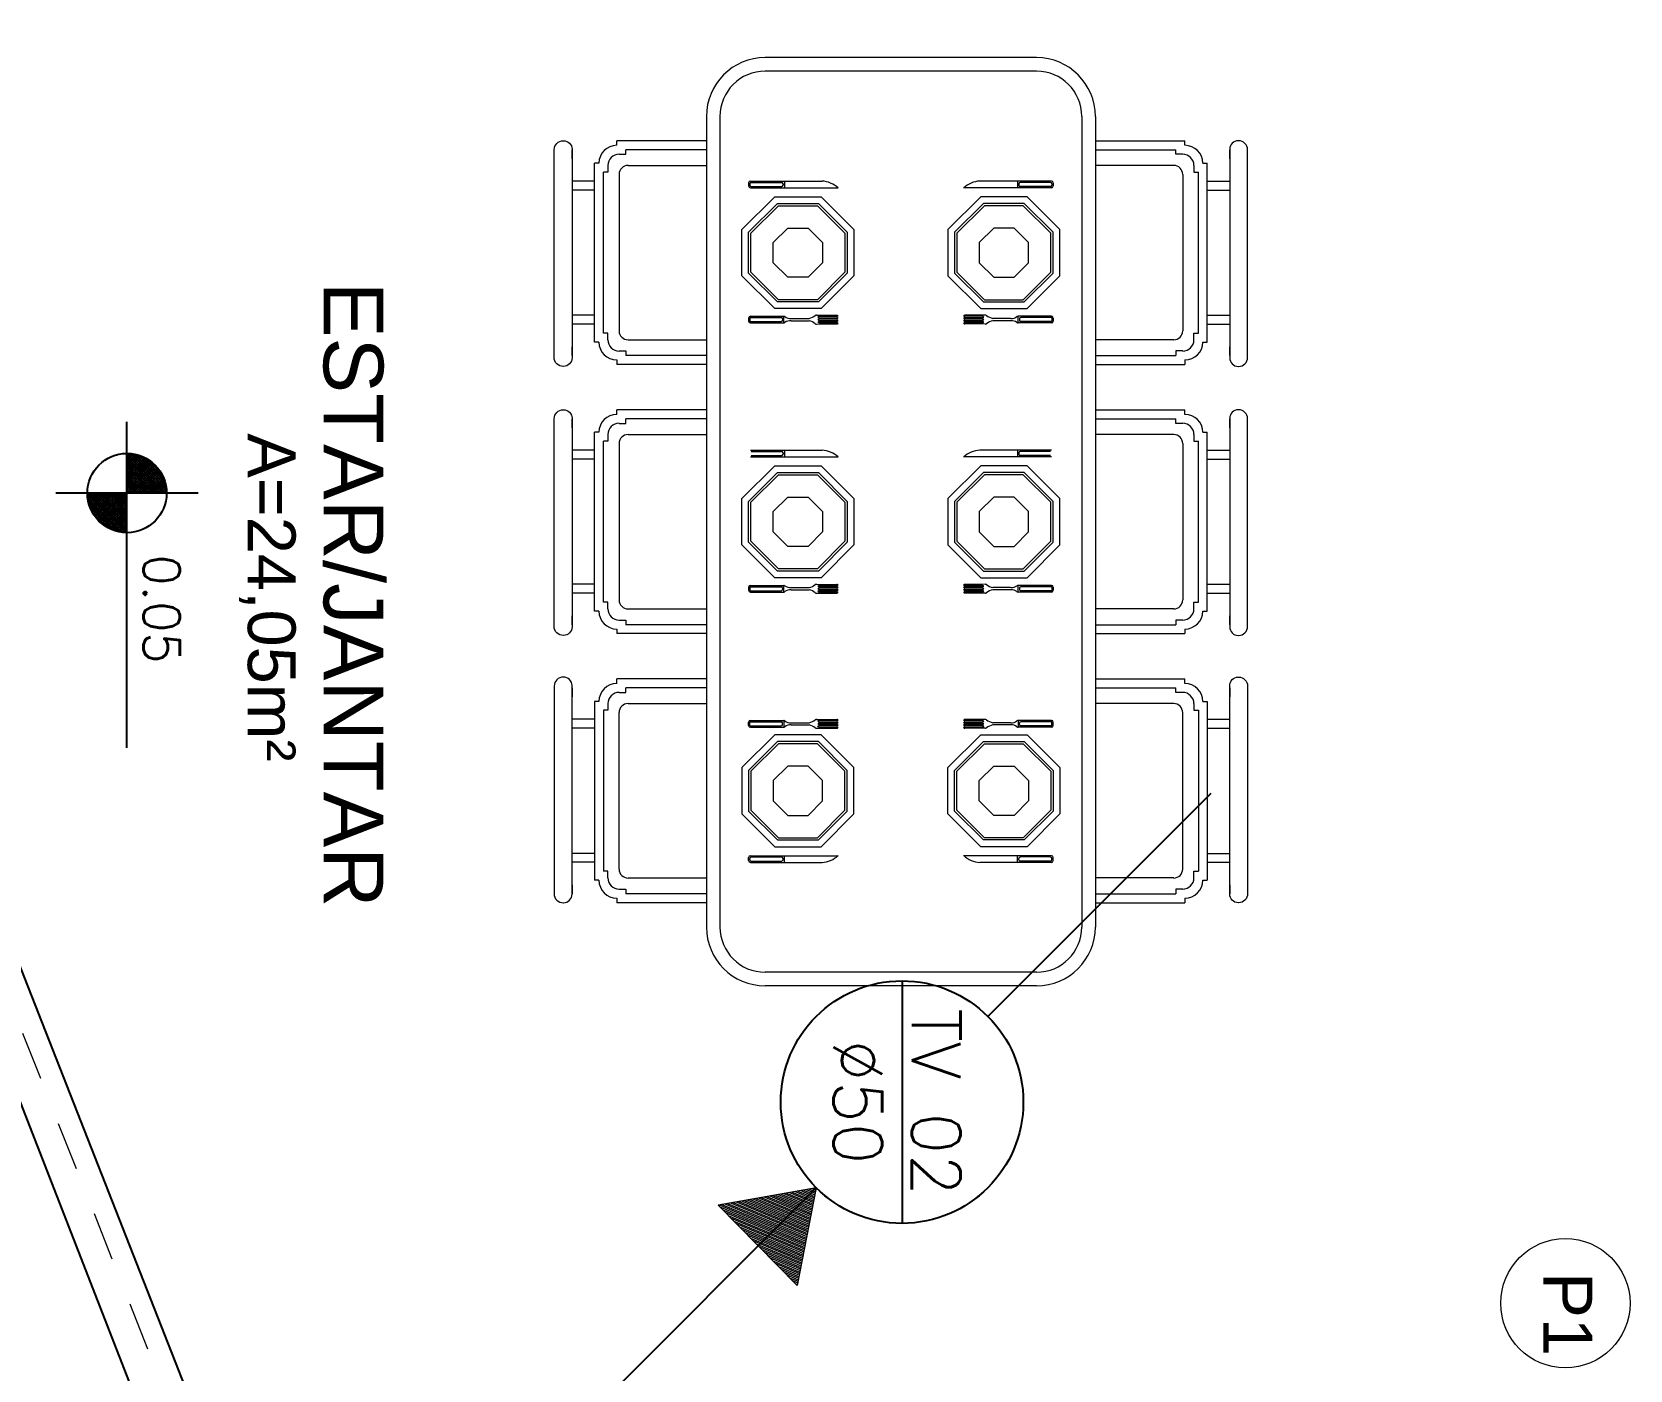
# Model space of a CAD drawing. Header units: millimetres. Extents: x 1345 to 2117, y 1214 to 1365.
# Drawn here: x 1951.923 to 1955.217, y 1255.805 to 1258.564 of the extents above; entities that cross this region are included whole.
import ezdxf
from ezdxf.enums import TextEntityAlignment as Align

# ---------------------------------------------------------------- set-up
doc = ezdxf.new("R2010")
doc.units = ezdxf.units.MM
doc.header["$LTSCALE"] = 0.5
doc.linetypes.add('HIDDEN2', pattern=[0.1875, 0.125, -0.0625])
for name, color, linetype in [('DIVERSOS', 4, 'Continuous'), ('HATCH', 8, 'Continuous'), ('MOBIL-I', 251, 'Continuous'), ('PISO', 8, 'Continuous'), ('TEXTO2', 3, 'Continuous'), ('TUBULAÇÃO_ESGOTO', 6, 'Continuous'), ('TXT_0', 7, 'Continuous')]:
    doc.layers.add(name, color=color, linetype=linetype)
doc.styles.add('ADITIVOCAD', font='ROMANS.shx')
doc.styles.add('SANSSERIF', font='sas_____.pfb', dxfattribs={"height": 1})
doc.styles.get("Standard").update_dxf_attribs({"font": 'arial.ttf'})

# ---------------------------------------------------------------- blocks, each defined once
blk = doc.blocks.new('Adc_nivelpl')
h = blk.add_hatch()
h.set_pattern_fill('_U', color=256, scale=0.005, angle=45, style=0, double=1)
h.set_pattern_definition([(45, (-5.8772514, -3.5161936), (-0.003535534, 0.003535534), []), (135, (-5.8772514, -3.5161936), (-0.003535534, -0.003535534), [])])
h.paths.add_polyline_path([(0.1954, -0.0865, 0.414214), (0.0865, -0.1954), (0.1954, -0.1954)])
h.paths.add_polyline_path([(0.1954, -0.1954), (0.1954, -0.3043, 0.414214), (0.3043, -0.1954)])
for p, q in [((0.1954, 0), (0.1954, -0.3908)), ((0.8958, -0.1954), (0, -0.1954))]:
    blk.add_line(p, q)
blk.add_circle((0.1954, -0.1954), 0.1089)
at = {"flags": 8}
blk.add_attdef('NIVEL', (0.3642, -0.1501), '', height=0.1, dxfattribs=at)
blk = doc.blocks.new('Adh_BalaoAf')
for p, q in [((0, 0), (0.65, 0)), ((1.8, 0), (1.15, 0))]:
    blk.add_line(p, q)
blk.add_circle((0.9, 0), 0.25)
blk = doc.blocks.new('Adh_Afn')
blk.add_line((-0.25, 0), (0.25, 0))
blk.add_circle((0, 0), 0.25)
at = {"flags": 8}
for tag, p in [('$AF', (0, 0.0703)), ('$DIAM', (0, -0.0909))]:
    blk.add_attdef(tag, text='', height=0.1, dxfattribs=at).set_placement(p, align=Align.MIDDLE)

msp = doc.modelspace()

# ---------------------------------------------------------------- hatches: boundary and pattern name
at = {"layer": 'HATCH', "lineweight": 18}
h = msp.add_hatch(dxfattribs=at)
h.set_pattern_fill('LINE,_O', color=256, scale=0.001, angle=157.2881)
h.set_pattern_definition([(157.28811485, (4186.937602, 1393.0267976), (-0.0012258592473, -0.002928804211), [])])
h.paths.add_polyline_path([(1953.3377, 1256.145), (1953.5009, 1255.9789), (1953.5399, 1256.1804)])

# ---------------------------------------------------------------- linework, layer by layer
at = {"color": 6, "linetype": 'ByBlock'}
for p, q in [((1950.4673, 1260.032), (1952.3953, 1255.0829)), ((1950.5611, 1260.032), (1952.5094, 1255.0829))]:
    msp.add_line(p, q, dxfattribs=at)
at = {"layer": 'DIVERSOS', "lineweight": 18}
msp.add_line((1953.5399, 1256.1804), (1953.5009, 1255.9789), dxfattribs=at)
msp.add_lwpolyline([(1953.5399, 1256.1804), (1953.3377, 1256.145), (1953.5009, 1255.9789)], dxfattribs=at)
at = {"layer": 'MOBIL-I', "lineweight": 18}
for p, q in [((1953.994, 1258.5108), (1953.4347, 1258.5108)), ((1953.994, 1258.4828), (1953.4347, 1258.4828)), ((1953.3135, 1258.3896), (1953.3135, 1256.7182)), ((1953.3415, 1258.3896), (1953.3415, 1256.7182)), ((1954.0872, 1258.3896), (1954.0872, 1256.7182)), ((1954.1152, 1258.3896), (1954.1152, 1256.7182)), ((1953.3135, 1258.3394), (1953.1289, 1258.3394)), ((1953.1289, 1258.33), (1953.1289, 1258.3394)), ((1954.1152, 1258.3394), (1954.2998, 1258.3394)), ((1954.2998, 1258.33), (1954.2998, 1258.3394)), ((1953.0366, 1258.3024), (1953.0366, 1258.3209)), ((1953.1335, 1258.3116), (1953.1474, 1258.3116)), ((1953.3135, 1258.321), (1953.1474, 1258.321)), ((1953.1474, 1258.3116), (1953.1474, 1258.321)), ((1954.1152, 1258.321), (1954.2813, 1258.321)), ((1954.2813, 1258.3116), (1954.2813, 1258.321)), ((1954.2952, 1258.3116), (1954.2813, 1258.3116)), ((1954.3921, 1258.3024), (1954.3921, 1258.3209)), ((1953.0828, 1258.2562), (1953.0828, 1258.2931)), ((1953.092, 1258.2931), (1953.0828, 1258.2931)), ((1953.1012, 1257.9428), (1953.1012, 1258.2747)), ((1953.1105, 1258.2747), (1953.1012, 1258.2747)), ((1953.1105, 1258.2885), (1953.1105, 1258.2747)), ((1953.1335, 1258.27), (1953.1335, 1257.9474)), ((1953.152, 1258.2885), (1953.3135, 1258.2885)), ((1954.2767, 1258.2885), (1954.1152, 1258.2885)), ((1954.2952, 1258.27), (1954.2952, 1257.9474)), ((1954.3182, 1258.2885), (1954.3182, 1258.2747)), ((1954.3182, 1258.2747), (1954.3275, 1258.2747)), ((1954.3275, 1257.9428), (1954.3275, 1258.2747)), ((1954.3367, 1258.2931), (1954.3459, 1258.2931)), ((1954.3459, 1258.2562), (1954.3459, 1258.2931)), ((1953.0828, 1258.2562), (1953.0366, 1258.2562)), ((1953.0828, 1258.2377), (1953.0366, 1258.2377)), ((1953.0828, 1258.2377), (1953.0828, 1258.2562)), ((1953.0828, 1257.9797), (1953.0828, 1258.2377)), ((1953.4004, 1258.2526), (1953.4004, 1258.2461)), ((1953.4032, 1258.2507), (1953.4032, 1258.248)), ((1953.4041, 1258.2563), (1953.5519, 1258.2563)), ((1953.4041, 1258.2424), (1953.585, 1258.2424)), ((1953.406, 1258.2535), (1953.4687, 1258.2535)), ((1953.406, 1258.2452), (1953.4687, 1258.2452)), ((1953.4715, 1258.2507), (1953.4715, 1258.248)), ((1953.4743, 1258.2563), (1953.4743, 1258.2424)), ((1954.0246, 1258.2424), (1953.8437, 1258.2424)), ((1954.0246, 1258.2563), (1953.8769, 1258.2563)), ((1953.9544, 1258.2563), (1953.9544, 1258.2424)), ((1953.9572, 1258.2507), (1953.9572, 1258.248)), ((1954.0227, 1258.2535), (1953.96, 1258.2535)), ((1954.0227, 1258.2452), (1953.96, 1258.2452)), ((1954.0255, 1258.2507), (1954.0255, 1258.248)), ((1954.0283, 1258.2526), (1954.0283, 1258.2461)), ((1954.3459, 1258.2377), (1954.3459, 1258.2562)), ((1954.3459, 1258.2562), (1954.3921, 1258.2562)), ((1954.3459, 1257.9797), (1954.3459, 1258.2377)), ((1954.3459, 1258.2377), (1954.3921, 1258.2377)), ((1953.0828, 1257.9797), (1953.0366, 1257.9797)), ((1953.0828, 1257.9612), (1953.0828, 1257.9797)), ((1953.4004, 1257.9738), (1953.4004, 1257.9674)), ((1953.4032, 1257.9738), (1953.4032, 1257.9674)), ((1953.4041, 1257.9775), (1953.4729, 1257.9775)), ((1953.4041, 1257.9748), (1953.4674, 1257.9748)), ((1953.4702, 1257.972), (1953.4702, 1257.9692)), ((1953.4729, 1257.9637), (1953.4729, 1257.9775)), ((1953.4881, 1257.9729), (1953.525, 1257.9729)), ((1953.4881, 1257.9683), (1953.525, 1257.9683)), ((1953.5401, 1257.9798), (1953.5825, 1257.9795)), ((1953.5435, 1257.9759), (1953.5435, 1257.9758)), ((1953.5435, 1257.9706), (1953.5435, 1257.9706)), ((1953.5459, 1257.9771), (1953.5825, 1257.9774)), ((1953.5459, 1257.9746), (1953.5825, 1257.9743)), ((1953.5459, 1257.9718), (1953.5825, 1257.9721)), ((1953.5459, 1257.9694), (1953.5825, 1257.969)), ((1953.585, 1257.9785), (1953.585, 1257.9784)), ((1953.585, 1257.9732), (1953.585, 1257.9732)), ((1953.585, 1257.968), (1953.585, 1257.968)), ((1953.8437, 1257.9785), (1953.8437, 1257.9784)), ((1953.8437, 1257.9732), (1953.8437, 1257.9732)), ((1953.8437, 1257.968), (1953.8437, 1257.968)), ((1953.8886, 1257.9798), (1953.8462, 1257.9795)), ((1953.8828, 1257.9771), (1953.8462, 1257.9774)), ((1953.8828, 1257.9746), (1953.8462, 1257.9743)), ((1953.8828, 1257.9718), (1953.8462, 1257.9721)), ((1953.8828, 1257.9694), (1953.8462, 1257.969)), ((1953.8852, 1257.9759), (1953.8852, 1257.9758)), ((1953.8852, 1257.9706), (1953.8852, 1257.9706)), ((1953.9406, 1257.9729), (1953.9037, 1257.9729)), ((1953.9406, 1257.9683), (1953.9037, 1257.9683)), ((1953.9558, 1257.9637), (1953.9558, 1257.9775)), ((1954.0246, 1257.9775), (1953.9558, 1257.9775)), ((1953.9586, 1257.972), (1953.9586, 1257.9692)), ((1954.0246, 1257.9748), (1953.9613, 1257.9748)), ((1954.0255, 1257.9738), (1954.0255, 1257.9674)), ((1954.0283, 1257.9738), (1954.0283, 1257.9674)), ((1954.3459, 1257.9612), (1954.3459, 1257.9797)), ((1954.3459, 1257.9797), (1954.3921, 1257.9797)), ((1953.0828, 1257.9612), (1953.0366, 1257.9612)), ((1953.0828, 1257.9243), (1953.0828, 1257.9612)), ((1953.1105, 1257.9428), (1953.1012, 1257.9428)), ((1953.1105, 1257.9289), (1953.1105, 1257.9428)), ((1953.4041, 1257.9664), (1953.4674, 1257.9664)), ((1953.4041, 1257.9637), (1953.4729, 1257.9637)), ((1953.5401, 1257.9614), (1953.5825, 1257.9617)), ((1953.5435, 1257.9654), (1953.5435, 1257.9653)), ((1953.5459, 1257.9666), (1953.5825, 1257.967)), ((1953.5459, 1257.9641), (1953.5825, 1257.9638)), ((1953.585, 1257.9628), (1953.585, 1257.9627)), ((1953.8437, 1257.9628), (1953.8437, 1257.9627)), ((1953.8828, 1257.9666), (1953.8462, 1257.967)), ((1953.8828, 1257.9641), (1953.8462, 1257.9638)), ((1953.8886, 1257.9614), (1953.8462, 1257.9617)), ((1953.8852, 1257.9654), (1953.8852, 1257.9653)), ((1954.0246, 1257.9637), (1953.9558, 1257.9637)), ((1954.0246, 1257.9664), (1953.9613, 1257.9664)), ((1954.3182, 1257.9289), (1954.3182, 1257.9428)), ((1954.3182, 1257.9428), (1954.3275, 1257.9428)), ((1954.3459, 1257.9243), (1954.3459, 1257.9612)), ((1954.3459, 1257.9612), (1954.3921, 1257.9612)), ((1953.0366, 1257.8963), (1953.0366, 1257.9148)), ((1953.092, 1257.9243), (1953.0828, 1257.9243)), ((1953.1335, 1257.9059), (1953.1474, 1257.9059)), ((1953.1474, 1257.9059), (1953.1474, 1257.8965)), ((1953.152, 1257.9289), (1953.3135, 1257.9289)), ((1954.2767, 1257.9289), (1954.1152, 1257.9289)), ((1954.2813, 1257.9059), (1954.2813, 1257.8965)), ((1954.2952, 1257.9059), (1954.2813, 1257.9059)), ((1954.3367, 1257.9243), (1954.3459, 1257.9243)), ((1954.3921, 1257.8963), (1954.3921, 1257.9148)), ((1953.0191, 1257.8742), (1953.0182, 1257.8742)), ((1953.1289, 1257.8874), (1953.1289, 1257.878)), ((1953.3135, 1257.878), (1953.1289, 1257.878)), ((1953.3135, 1257.8965), (1953.1474, 1257.8965)), ((1954.1152, 1257.8965), (1954.2813, 1257.8965)), ((1954.1152, 1257.878), (1954.2998, 1257.878)), ((1954.2998, 1257.8874), (1954.2998, 1257.878)), ((1954.4096, 1257.8742), (1954.4105, 1257.8742)), ((1953.3135, 1257.7846), (1953.1289, 1257.7846)), ((1953.1289, 1257.7752), (1953.1289, 1257.7846)), ((1954.1152, 1257.7846), (1954.2998, 1257.7846)), ((1954.2998, 1257.7752), (1954.2998, 1257.7846)), ((1953.0366, 1257.7476), (1953.0366, 1257.766)), ((1953.0828, 1257.7014), (1953.0828, 1257.7383)), ((1953.092, 1257.7383), (1953.0828, 1257.7383)), ((1953.1335, 1257.7567), (1953.1474, 1257.7567)), ((1953.3135, 1257.7662), (1953.1474, 1257.7662)), ((1953.1474, 1257.7567), (1953.1474, 1257.7662)), ((1954.1152, 1257.7662), (1954.2813, 1257.7662)), ((1954.2813, 1257.7567), (1954.2813, 1257.7662)), ((1954.2952, 1257.7567), (1954.2813, 1257.7567)), ((1954.3367, 1257.7383), (1954.3459, 1257.7383)), ((1954.3459, 1257.7014), (1954.3459, 1257.7383)), ((1954.3921, 1257.7476), (1954.3921, 1257.766)), ((1953.1012, 1257.3879), (1953.1012, 1257.7198)), ((1953.1105, 1257.7198), (1953.1012, 1257.7198)), ((1953.1105, 1257.7337), (1953.1105, 1257.7198)), ((1953.1335, 1257.7152), (1953.1335, 1257.3926)), ((1953.152, 1257.7337), (1953.3135, 1257.7337)), ((1954.2767, 1257.7337), (1954.1152, 1257.7337)), ((1954.2952, 1257.7152), (1954.2952, 1257.3926)), ((1954.3182, 1257.7337), (1954.3182, 1257.7198)), ((1954.3182, 1257.7198), (1954.3275, 1257.7198)), ((1954.3275, 1257.3879), (1954.3275, 1257.7198)), ((1953.0828, 1257.7014), (1953.0366, 1257.7014)), ((1953.0828, 1257.6829), (1953.0366, 1257.6829)), ((1953.0828, 1257.6829), (1953.0828, 1257.7014)), ((1953.0828, 1257.4249), (1953.0828, 1257.6829)), ((1953.4041, 1257.7015), (1953.5519, 1257.7015)), ((1953.4041, 1257.6876), (1953.585, 1257.6876)), ((1953.406, 1257.6987), (1953.4687, 1257.6987)), ((1953.406, 1257.6904), (1953.4687, 1257.6904)), ((1953.4715, 1257.6959), (1953.4715, 1257.6931)), ((1953.4743, 1257.7015), (1953.4743, 1257.6876)), ((1954.0246, 1257.6876), (1953.8437, 1257.6876)), ((1954.0246, 1257.7015), (1953.8769, 1257.7015)), ((1953.9544, 1257.7015), (1953.9544, 1257.6876)), ((1953.9572, 1257.6959), (1953.9572, 1257.6931)), ((1954.0227, 1257.6987), (1953.96, 1257.6987)), ((1954.0227, 1257.6904), (1953.96, 1257.6904)), ((1954.3459, 1257.6829), (1954.3459, 1257.7014)), ((1954.3459, 1257.7014), (1954.3921, 1257.7014)), ((1954.3459, 1257.4249), (1954.3459, 1257.6829)), ((1954.3459, 1257.6829), (1954.3921, 1257.6829)), ((1953.0828, 1257.4249), (1953.0366, 1257.4249)), ((1953.0828, 1257.4064), (1953.0828, 1257.4249)), ((1953.4004, 1257.419), (1953.4004, 1257.4125)), ((1953.4032, 1257.419), (1953.4032, 1257.4125)), ((1953.4041, 1257.4227), (1953.4729, 1257.4227)), ((1953.4041, 1257.4199), (1953.4674, 1257.4199)), ((1953.4041, 1257.4116), (1953.4674, 1257.4116)), ((1953.4041, 1257.4088), (1953.4729, 1257.4088)), ((1953.4702, 1257.4172), (1953.4702, 1257.4144)), ((1953.4729, 1257.4088), (1953.4729, 1257.4227)), ((1953.4881, 1257.4181), (1953.525, 1257.4181)), ((1953.4881, 1257.4135), (1953.525, 1257.4135)), ((1953.5401, 1257.425), (1953.5825, 1257.4247)), ((1953.5435, 1257.421), (1953.5435, 1257.421)), ((1953.5435, 1257.4158), (1953.5435, 1257.4157)), ((1953.5435, 1257.4106), (1953.5435, 1257.4105)), ((1953.5459, 1257.4222), (1953.5825, 1257.4226)), ((1953.5459, 1257.4198), (1953.5825, 1257.4194)), ((1953.5459, 1257.417), (1953.5825, 1257.4173)), ((1953.5459, 1257.4145), (1953.5825, 1257.4142)), ((1953.5459, 1257.4118), (1953.5825, 1257.4121)), ((1953.5459, 1257.4093), (1953.5825, 1257.409)), ((1953.585, 1257.4236), (1953.585, 1257.4236)), ((1953.585, 1257.4184), (1953.585, 1257.4184)), ((1953.585, 1257.4132), (1953.585, 1257.4131)), ((1953.585, 1257.4079), (1953.585, 1257.4079)), ((1953.8437, 1257.4236), (1953.8437, 1257.4236)), ((1953.8437, 1257.4184), (1953.8437, 1257.4184)), ((1953.8437, 1257.4132), (1953.8437, 1257.4131)), ((1953.8437, 1257.4079), (1953.8437, 1257.4079)), ((1953.8886, 1257.425), (1953.8462, 1257.4247)), ((1953.8828, 1257.4222), (1953.8462, 1257.4226)), ((1953.8828, 1257.4198), (1953.8462, 1257.4194)), ((1953.8828, 1257.417), (1953.8462, 1257.4173)), ((1953.8828, 1257.4145), (1953.8462, 1257.4142)), ((1953.8828, 1257.4118), (1953.8462, 1257.4121)), ((1953.8828, 1257.4093), (1953.8462, 1257.409)), ((1953.8852, 1257.421), (1953.8852, 1257.421)), ((1953.8852, 1257.4158), (1953.8852, 1257.4157)), ((1953.8852, 1257.4106), (1953.8852, 1257.4105)), ((1953.9406, 1257.4181), (1953.9037, 1257.4181)), ((1953.9406, 1257.4135), (1953.9037, 1257.4135)), ((1954.0246, 1257.4227), (1953.9558, 1257.4227)), ((1953.9558, 1257.4088), (1953.9558, 1257.4227)), ((1954.0246, 1257.4088), (1953.9558, 1257.4088)), ((1953.9586, 1257.4172), (1953.9586, 1257.4144)), ((1954.0246, 1257.4199), (1953.9613, 1257.4199)), ((1954.0246, 1257.4116), (1953.9613, 1257.4116)), ((1954.0255, 1257.419), (1954.0255, 1257.4125)), ((1954.0283, 1257.419), (1954.0283, 1257.4125)), ((1954.3459, 1257.4064), (1954.3459, 1257.4249)), ((1954.3459, 1257.4249), (1954.3921, 1257.4249)), ((1953.0828, 1257.4064), (1953.0366, 1257.4064)), ((1953.0828, 1257.3695), (1953.0828, 1257.4064)), ((1953.1105, 1257.3879), (1953.1012, 1257.3879)), ((1953.1105, 1257.3741), (1953.1105, 1257.3879)), ((1953.5401, 1257.4065), (1953.5825, 1257.4069)), ((1953.8886, 1257.4065), (1953.8462, 1257.4069)), ((1954.3182, 1257.3879), (1954.3275, 1257.3879)), ((1954.3182, 1257.3741), (1954.3182, 1257.3879)), ((1954.3459, 1257.3695), (1954.3459, 1257.4064)), ((1954.3459, 1257.4064), (1954.3921, 1257.4064)), ((1953.0366, 1257.3415), (1953.0366, 1257.36)), ((1953.092, 1257.3695), (1953.0828, 1257.3695)), ((1953.1335, 1257.351), (1953.1474, 1257.351)), ((1953.1474, 1257.351), (1953.1474, 1257.3416)), ((1953.3135, 1257.3416), (1953.1474, 1257.3416)), ((1953.152, 1257.3741), (1953.3135, 1257.3741)), ((1954.2767, 1257.3741), (1954.1152, 1257.3741)), ((1954.1152, 1257.3416), (1954.2813, 1257.3416)), ((1954.2813, 1257.351), (1954.2813, 1257.3416)), ((1954.2952, 1257.351), (1954.2813, 1257.351)), ((1954.3367, 1257.3695), (1954.3459, 1257.3695)), ((1954.3921, 1257.3415), (1954.3921, 1257.36)), ((1953.0191, 1257.3194), (1953.0182, 1257.3194)), ((1953.1289, 1257.3326), (1953.1289, 1257.3232)), ((1953.3135, 1257.3232), (1953.1289, 1257.3232)), ((1954.1152, 1257.3232), (1954.2998, 1257.3232)), ((1954.2998, 1257.3326), (1954.2998, 1257.3232)), ((1954.4096, 1257.3194), (1954.4105, 1257.3194)), ((1953.0191, 1257.2335), (1953.0182, 1257.2335)), ((1953.0366, 1257.2114), (1953.0366, 1257.193)), ((1953.3135, 1257.2298), (1953.1289, 1257.2298)), ((1953.1289, 1257.2204), (1953.1289, 1257.2298)), ((1953.3135, 1257.2113), (1953.1474, 1257.2113)), ((1953.1474, 1257.2019), (1953.1474, 1257.2113)), ((1954.1152, 1257.2298), (1954.2998, 1257.2298)), ((1954.1152, 1257.2113), (1954.2813, 1257.2113)), ((1954.2813, 1257.2019), (1954.2813, 1257.2113)), ((1954.2998, 1257.2204), (1954.2998, 1257.2298)), ((1954.3921, 1257.2114), (1954.3921, 1257.193)), ((1954.4096, 1257.2335), (1954.4105, 1257.2335)), ((1953.0828, 1257.1835), (1953.0828, 1257.1465)), ((1953.092, 1257.1835), (1953.0828, 1257.1835)), ((1953.1105, 1257.1788), (1953.1105, 1257.165)), ((1953.1335, 1257.2019), (1953.1474, 1257.2019)), ((1953.152, 1257.1788), (1953.3135, 1257.1788)), ((1954.2767, 1257.1788), (1954.1152, 1257.1788)), ((1954.2952, 1257.2019), (1954.2813, 1257.2019)), ((1954.3182, 1257.1788), (1954.3182, 1257.165)), ((1954.3367, 1257.1835), (1954.3459, 1257.1835)), ((1954.3459, 1257.1835), (1954.3459, 1257.1465)), ((1953.0828, 1257.1465), (1953.0366, 1257.1465)), ((1953.0828, 1257.1465), (1953.0828, 1257.1281)), ((1953.1012, 1257.165), (1953.1012, 1256.8331)), ((1953.1105, 1257.165), (1953.1012, 1257.165)), ((1953.1335, 1256.8377), (1953.1335, 1257.1604)), ((1953.4041, 1257.1441), (1953.4729, 1257.1441)), ((1953.4729, 1257.1441), (1953.4729, 1257.1303)), ((1953.5401, 1257.1464), (1953.5825, 1257.146)), ((1953.5459, 1257.1436), (1953.5825, 1257.144)), ((1953.585, 1257.145), (1953.585, 1257.145)), ((1953.8437, 1257.145), (1953.8437, 1257.145)), ((1953.8886, 1257.1464), (1953.8462, 1257.146)), ((1953.8828, 1257.1436), (1953.8462, 1257.144)), ((1953.9558, 1257.1441), (1953.9558, 1257.1303)), ((1954.0246, 1257.1441), (1953.9558, 1257.1441)), ((1954.2952, 1256.8377), (1954.2952, 1257.1604)), ((1954.3182, 1257.165), (1954.3275, 1257.165)), ((1954.3275, 1257.165), (1954.3275, 1256.8331)), ((1954.3459, 1257.1465), (1954.3459, 1257.1281)), ((1954.3459, 1257.1465), (1954.3921, 1257.1465)), ((1953.0828, 1257.1281), (1953.0366, 1257.1281)), ((1953.0828, 1257.1281), (1953.0828, 1256.87)), ((1953.4004, 1257.1339), (1953.4004, 1257.1404)), ((1953.4032, 1257.1339), (1953.4032, 1257.1404)), ((1953.4041, 1257.1413), (1953.4674, 1257.1413)), ((1953.4041, 1257.133), (1953.4674, 1257.133)), ((1953.4041, 1257.1303), (1953.4729, 1257.1303)), ((1953.4702, 1257.1358), (1953.4702, 1257.1386)), ((1953.4881, 1257.1395), (1953.525, 1257.1395)), ((1953.4881, 1257.1349), (1953.525, 1257.1349)), ((1953.5401, 1257.1279), (1953.5825, 1257.1283)), ((1953.5435, 1257.1424), (1953.5435, 1257.1424)), ((1953.5435, 1257.1371), (1953.5435, 1257.1372)), ((1953.5435, 1257.1319), (1953.5435, 1257.132)), ((1953.5459, 1257.1412), (1953.5825, 1257.1408)), ((1953.5459, 1257.1384), (1953.5825, 1257.1387)), ((1953.5459, 1257.1359), (1953.5825, 1257.1356)), ((1953.5459, 1257.1332), (1953.5825, 1257.1335)), ((1953.5459, 1257.1307), (1953.5825, 1257.1304)), ((1953.585, 1257.1398), (1953.585, 1257.1398)), ((1953.585, 1257.1346), (1953.585, 1257.1346)), ((1953.585, 1257.1293), (1953.585, 1257.1293)), ((1953.8437, 1257.1398), (1953.8437, 1257.1398)), ((1953.8437, 1257.1346), (1953.8437, 1257.1346)), ((1953.8437, 1257.1293), (1953.8437, 1257.1293)), ((1953.8828, 1257.1412), (1953.8462, 1257.1408)), ((1953.8828, 1257.1384), (1953.8462, 1257.1387)), ((1953.8828, 1257.1359), (1953.8462, 1257.1356)), ((1953.8828, 1257.1332), (1953.8462, 1257.1335)), ((1953.8828, 1257.1307), (1953.8462, 1257.1304)), ((1953.8886, 1257.1279), (1953.8462, 1257.1283)), ((1953.8852, 1257.1424), (1953.8852, 1257.1424)), ((1953.8852, 1257.1371), (1953.8852, 1257.1372)), ((1953.8852, 1257.1319), (1953.8852, 1257.132)), ((1953.9406, 1257.1395), (1953.9037, 1257.1395)), ((1953.9406, 1257.1349), (1953.9037, 1257.1349)), ((1954.0246, 1257.1303), (1953.9558, 1257.1303)), ((1953.9586, 1257.1358), (1953.9586, 1257.1386)), ((1954.0246, 1257.1413), (1953.9613, 1257.1413)), ((1954.0246, 1257.133), (1953.9613, 1257.133)), ((1954.0255, 1257.1339), (1954.0255, 1257.1404)), ((1954.0283, 1257.1339), (1954.0283, 1257.1404)), ((1954.3459, 1257.1281), (1954.3459, 1256.87)), ((1954.3459, 1257.1281), (1954.3921, 1257.1281)), ((1953.0828, 1256.87), (1953.0366, 1256.87)), ((1953.0828, 1256.8516), (1953.0366, 1256.8516)), ((1953.0828, 1256.87), (1953.0828, 1256.8516)), ((1953.0828, 1256.8516), (1953.0828, 1256.8147)), ((1953.4004, 1256.8552), (1953.4004, 1256.8616)), ((1953.4032, 1256.857), (1953.4032, 1256.8598)), ((1953.4041, 1256.8653), (1953.585, 1256.8653)), ((1953.4041, 1256.8515), (1953.5519, 1256.8515)), ((1953.406, 1256.8626), (1953.4687, 1256.8626)), ((1953.406, 1256.8543), (1953.4687, 1256.8543)), ((1953.4715, 1256.857), (1953.4715, 1256.8598)), ((1953.4743, 1256.8515), (1953.4743, 1256.8653)), ((1954.0246, 1256.8653), (1953.8437, 1256.8653)), ((1954.0246, 1256.8515), (1953.8769, 1256.8515)), ((1953.9544, 1256.8515), (1953.9544, 1256.8653)), ((1953.9572, 1256.857), (1953.9572, 1256.8598)), ((1954.0227, 1256.8626), (1953.96, 1256.8626)), ((1954.0227, 1256.8543), (1953.96, 1256.8543)), ((1954.0255, 1256.857), (1954.0255, 1256.8598)), ((1954.0283, 1256.8552), (1954.0283, 1256.8616)), ((1954.3459, 1256.87), (1954.3459, 1256.8516)), ((1954.3459, 1256.87), (1954.3921, 1256.87)), ((1954.3459, 1256.8516), (1954.3459, 1256.8147)), ((1954.3459, 1256.8516), (1954.3921, 1256.8516)), ((1953.092, 1256.8147), (1953.0828, 1256.8147)), ((1953.1105, 1256.8331), (1953.1012, 1256.8331)), ((1953.1105, 1256.8193), (1953.1105, 1256.8331)), ((1953.152, 1256.8193), (1953.3135, 1256.8193)), ((1954.2767, 1256.8193), (1954.1152, 1256.8193)), ((1954.3182, 1256.8193), (1954.3182, 1256.8331)), ((1954.3182, 1256.8331), (1954.3275, 1256.8331)), ((1954.3367, 1256.8147), (1954.3459, 1256.8147)), ((1953.0366, 1256.8054), (1953.0366, 1256.7869)), ((1953.1335, 1256.7962), (1953.1474, 1256.7962)), ((1953.1474, 1256.7962), (1953.1474, 1256.7868)), ((1953.3135, 1256.7868), (1953.1474, 1256.7868)), ((1954.1152, 1256.7868), (1954.2813, 1256.7868)), ((1954.2813, 1256.7962), (1954.2813, 1256.7868)), ((1954.2952, 1256.7962), (1954.2813, 1256.7962)), ((1954.3921, 1256.8054), (1954.3921, 1256.7869)), ((1953.1289, 1256.7777), (1953.1289, 1256.7683)), ((1953.3135, 1256.7683), (1953.1289, 1256.7683)), ((1954.1152, 1256.7683), (1954.2998, 1256.7683)), ((1954.2998, 1256.7777), (1954.2998, 1256.7683)), ((1953.994, 1256.625), (1953.4347, 1256.625)), ((1953.994, 1256.597), (1953.4347, 1256.597))]:
    msp.add_line(p, q, dxfattribs=at)
for points in [[(1952.9997, 1257.8927), (1952.9997, 1258.321, -0.414214), (1953.0182, 1258.3394), (1953.0191, 1258.3394, -0.414214), (1953.0366, 1258.3219), (1953.0366, 1258.2562, -0.414214)], [(1954.429, 1257.8927), (1954.429, 1258.321, 0.414214), (1954.4105, 1258.3394), (1954.4096, 1258.3394, 0.414214), (1954.3921, 1258.3219), (1954.3921, 1258.2562, 0.414214)], [(1953.0366, 1258.2562), (1953.0366, 1258.2377, -0.414214)], [(1953.0366, 1258.2377), (1953.0366, 1257.9797, -0.414214)], [(1954.3921, 1258.2562), (1954.3921, 1258.2377, 0.414214)], [(1954.3921, 1258.2377), (1954.3921, 1257.9797, 0.414214)], [(1953.0366, 1257.9797), (1953.0366, 1257.9612, -0.414214)], [(1954.3921, 1257.9797), (1954.3921, 1257.9612, 0.414214)], [(1953.0366, 1257.9612), (1953.0366, 1257.8918, -0.414214), (1953.0191, 1257.8742)], [(1954.3921, 1257.9612), (1954.3921, 1257.8918, 0.414214), (1954.4096, 1257.8742)], [(1953.0182, 1257.8742, -0.414214), (1952.9997, 1257.8927, -0.414214)], [(1954.4105, 1257.8742, 0.414214), (1954.429, 1257.8927, 0.414214)], [(1952.9997, 1257.3379), (1952.9997, 1257.7662, -0.414214), (1953.0182, 1257.7846), (1953.0191, 1257.7846, -0.414214), (1953.0366, 1257.7671), (1953.0366, 1257.7014, -0.414214)], [(1954.429, 1257.3379), (1954.429, 1257.7662, 0.414214), (1954.4105, 1257.7846), (1954.4096, 1257.7846, 0.414214), (1954.3921, 1257.7671), (1954.3921, 1257.7014, 0.414214)], [(1953.0366, 1257.7014), (1953.0366, 1257.6829, -0.414214)], [(1953.0366, 1257.6829), (1953.0366, 1257.4249, -0.414214)], [(1954.3921, 1257.7014), (1954.3921, 1257.6829, 0.414214)], [(1954.3921, 1257.6829), (1954.3921, 1257.4249, 0.414214)], [(1953.0366, 1257.4249), (1953.0366, 1257.4064, -0.414214)], [(1954.3921, 1257.4249), (1954.3921, 1257.4064, 0.414214)], [(1953.0366, 1257.4064), (1953.0366, 1257.3369, -0.414214), (1953.0191, 1257.3194)], [(1954.3921, 1257.4064), (1954.3921, 1257.3369, 0.414214), (1954.4096, 1257.3194)], [(1953.0182, 1257.3194, -0.414214), (1952.9997, 1257.3379, -0.414214)], [(1954.4105, 1257.3194, 0.414214), (1954.429, 1257.3379, 0.414214)], [(1953.0182, 1257.2335, 0.414214), (1952.9997, 1257.2151, 0.414214)], [(1952.9997, 1257.2151), (1952.9997, 1256.7868, 0.414214), (1953.0182, 1256.7683), (1953.0191, 1256.7683, 0.414214), (1953.0366, 1256.7859), (1953.0366, 1256.8516, 0.414214)], [(1953.0366, 1257.1465), (1953.0366, 1257.216, 0.414214), (1953.0191, 1257.2335)], [(1954.3921, 1257.1465), (1954.3921, 1257.216, -0.414214), (1954.4096, 1257.2335)], [(1954.429, 1257.2151), (1954.429, 1256.7868, -0.414214), (1954.4105, 1256.7683), (1954.4096, 1256.7683, -0.414214), (1954.3921, 1256.7859), (1954.3921, 1256.8516, -0.414214)], [(1954.4105, 1257.2335, -0.414214), (1954.429, 1257.2151, -0.414214)], [(1953.0366, 1257.1281), (1953.0366, 1257.1465, 0.414214)], [(1954.3921, 1257.1281), (1954.3921, 1257.1465, -0.414214)], [(1953.0366, 1256.87), (1953.0366, 1257.1281, 0.414214)], [(1954.3921, 1256.87), (1954.3921, 1257.1281, -0.414214)], [(1953.0366, 1256.8516), (1953.0366, 1256.87, 0.414214)], [(1954.3921, 1256.8516), (1954.3921, 1256.87, -0.414214)]]:
    msp.add_lwpolyline(points, format="xyb", dxfattribs=at)
for points in [[(1953.5499, 1258.224), (1953.6175, 1258.1564), (1953.6175, 1258.0608), (1953.5499, 1257.9932), (1953.4544, 1257.9932), (1953.3868, 1258.0608), (1953.3868, 1258.1564), (1953.4544, 1258.224)], [(1953.5442, 1258.2101), (1953.6037, 1258.1506), (1953.6037, 1258.0665), (1953.5442, 1258.0071), (1953.4601, 1258.0071), (1953.4006, 1258.0665), (1953.4006, 1258.1506), (1953.4601, 1258.2101)], [(1953.5423, 1258.2055), (1953.599, 1258.1487), (1953.599, 1258.0685), (1953.5423, 1258.0117), (1953.462, 1258.0117), (1953.4052, 1258.0685), (1953.4052, 1258.1487), (1953.462, 1258.2055)], [(1953.8788, 1258.224), (1953.8112, 1258.1564), (1953.8112, 1258.0608), (1953.8788, 1257.9932), (1953.9744, 1257.9932), (1954.0419, 1258.0608), (1954.0419, 1258.1564), (1953.9744, 1258.224)], [(1953.8845, 1258.2101), (1953.8251, 1258.1506), (1953.8251, 1258.0665), (1953.8845, 1258.0071), (1953.9686, 1258.0071), (1954.0281, 1258.0665), (1954.0281, 1258.1506), (1953.9686, 1258.2101)], [(1953.8864, 1258.2055), (1953.8297, 1258.1487), (1953.8297, 1258.0685), (1953.8864, 1258.0117), (1953.9667, 1258.0117), (1954.0235, 1258.0685), (1954.0235, 1258.1487), (1953.9667, 1258.2055)], [(1953.5232, 1258.1594), (1953.5529, 1258.1296), (1953.5529, 1258.0876), (1953.5232, 1258.0578), (1953.4811, 1258.0578), (1953.4514, 1258.0876), (1953.4514, 1258.1296), (1953.4811, 1258.1594)], [(1953.9056, 1258.1594), (1953.8758, 1258.1296), (1953.8758, 1258.0876), (1953.9056, 1258.0578), (1953.9476, 1258.0578), (1953.9773, 1258.0876), (1953.9773, 1258.1296), (1953.9476, 1258.1594)], [(1953.5499, 1257.6691), (1953.6175, 1257.6016), (1953.6175, 1257.506), (1953.5499, 1257.4384), (1953.4544, 1257.4384), (1953.3868, 1257.506), (1953.3868, 1257.6016), (1953.4544, 1257.6691)], [(1953.5442, 1257.6553), (1953.6037, 1257.5958), (1953.6037, 1257.5117), (1953.5442, 1257.4522), (1953.4601, 1257.4522), (1953.4006, 1257.5117), (1953.4006, 1257.5958), (1953.4601, 1257.6553)], [(1953.5423, 1257.6507), (1953.599, 1257.5939), (1953.599, 1257.5136), (1953.5423, 1257.4569), (1953.462, 1257.4569), (1953.4052, 1257.5136), (1953.4052, 1257.5939), (1953.462, 1257.6507)], [(1953.8788, 1257.6691), (1953.8112, 1257.6016), (1953.8112, 1257.506), (1953.8788, 1257.4384), (1953.9744, 1257.4384), (1954.0419, 1257.506), (1954.0419, 1257.6016), (1953.9744, 1257.6691)], [(1953.8845, 1257.6553), (1953.8251, 1257.5958), (1953.8251, 1257.5117), (1953.8845, 1257.4522), (1953.9686, 1257.4522), (1954.0281, 1257.5117), (1954.0281, 1257.5958), (1953.9686, 1257.6553)], [(1953.8864, 1257.6507), (1953.8297, 1257.5939), (1953.8297, 1257.5136), (1953.8864, 1257.4569), (1953.9667, 1257.4569), (1954.0235, 1257.5136), (1954.0235, 1257.5939), (1953.9667, 1257.6507)], [(1953.5232, 1257.6045), (1953.5529, 1257.5748), (1953.5529, 1257.5327), (1953.5232, 1257.503), (1953.4811, 1257.503), (1953.4514, 1257.5327), (1953.4514, 1257.5748), (1953.4811, 1257.6045)], [(1953.9056, 1257.6045), (1953.8758, 1257.5748), (1953.8758, 1257.5327), (1953.9056, 1257.503), (1953.9476, 1257.503), (1953.9773, 1257.5327), (1953.9773, 1257.5748), (1953.9476, 1257.6045)], [(1953.5499, 1256.8838), (1953.6175, 1256.9514), (1953.6175, 1257.047), (1953.5499, 1257.1145), (1953.4544, 1257.1145), (1953.3868, 1257.047), (1953.3868, 1256.9514), (1953.4544, 1256.8838)], [(1953.8788, 1256.8838), (1953.8112, 1256.9514), (1953.8112, 1257.047), (1953.8788, 1257.1145), (1953.9744, 1257.1145), (1954.0419, 1257.047), (1954.0419, 1256.9514), (1953.9744, 1256.8838)], [(1953.5442, 1256.8977), (1953.6037, 1256.9571), (1953.6037, 1257.0412), (1953.5442, 1257.1007), (1953.4601, 1257.1007), (1953.4006, 1257.0412), (1953.4006, 1256.9571), (1953.4601, 1256.8977)], [(1953.5423, 1256.9023), (1953.599, 1256.959), (1953.599, 1257.0393), (1953.5423, 1257.0961), (1953.462, 1257.0961), (1953.4052, 1257.0393), (1953.4052, 1256.959), (1953.462, 1256.9023)], [(1953.8845, 1256.8977), (1953.8251, 1256.9571), (1953.8251, 1257.0412), (1953.8845, 1257.1007), (1953.9686, 1257.1007), (1954.0281, 1257.0412), (1954.0281, 1256.9571), (1953.9686, 1256.8977)], [(1953.8864, 1256.9023), (1953.8297, 1256.959), (1953.8297, 1257.0393), (1953.8864, 1257.0961), (1953.9667, 1257.0961), (1954.0235, 1257.0393), (1954.0235, 1256.959), (1953.9667, 1256.9023)], [(1953.5232, 1256.9484), (1953.5529, 1256.9782), (1953.5529, 1257.0202), (1953.5232, 1257.0499), (1953.4811, 1257.0499), (1953.4514, 1257.0202), (1953.4514, 1256.9782), (1953.4811, 1256.9484)], [(1953.9056, 1256.9484), (1953.8758, 1256.9782), (1953.8758, 1257.0202), (1953.9056, 1257.0499), (1953.9476, 1257.0499), (1953.9773, 1257.0202), (1953.9773, 1256.9782), (1953.9476, 1256.9484)]]:
    msp.add_lwpolyline(points, close=True, dxfattribs=at)
for centre, radius, start, end in [((1953.4347, 1258.3896), 0.1212, 90, 180), ((1953.994, 1258.3896), 0.1212, 360, 90), ((1953.4347, 1258.3896), 0.0932, 90, 180), ((1953.994, 1258.3896), 0.0932, 360, 90), ((1953.1289, 1258.2931), 0.0369, 90, 180), ((1954.2998, 1258.2931), 0.0369, 0, 90), ((1953.1335, 1258.2885), 0.0231, 90, 180), ((1954.2952, 1258.2885), 0.0231, 0, 90), ((1953.152, 1258.27), 0.0185, 90, 180), ((1954.2767, 1258.27), 0.0185, 0, 90), ((1953.4041, 1258.2526), 0.00369, 90, 180), ((1953.4041, 1258.2461), 0.00369, 180, 270), ((1953.406, 1258.2507), 0.00277, 90, 180), ((1953.406, 1258.248), 0.00277, 180, 270), ((1953.4687, 1258.2507), 0.00277, 0, 90), ((1953.4687, 1258.248), 0.00277, 270, 0), ((1953.5482, 1258.2008), 0.0556, 48.4965, 86.1968), ((1953.8806, 1258.2008), 0.0556, 93.8032, 131.5035), ((1953.96, 1258.2507), 0.00277, 90, 180), ((1953.96, 1258.248), 0.00277, 180, 270), ((1954.0227, 1258.2507), 0.00277, 0, 90), ((1954.0227, 1258.248), 0.00277, 270, 0), ((1954.0246, 1258.2526), 0.00369, 0, 90), ((1954.0246, 1258.2461), 0.00369, 270, 0), ((1953.4041, 1257.9738), 0.00369, 90, 180), ((1953.4041, 1257.9674), 0.00369, 180, 270), ((1953.4041, 1257.9738), 0.000923, 90, 180), ((1953.4041, 1257.9674), 0.000923, 180, 270), ((1953.4674, 1257.972), 0.00277, 0, 90), ((1953.4674, 1257.9692), 0.00277, 270, 0), ((1953.4729, 1257.974), 0.00355, 50.6395, 90), ((1953.4862, 1257.9901), 0.0173, 230.6395, 276.532), ((1953.4862, 1257.9511), 0.0173, 83.468, 129.3605), ((1953.5167, 1258.007), 0.0351, 283.8223, 307.3866), ((1953.5167, 1257.9342), 0.0351, 52.6134, 76.1777), ((1953.5401, 1257.9763), 0.00355, 90, 127.3866), ((1953.5458, 1257.9742), 0.00283, 87.1971, 144.9426), ((1953.5458, 1257.9774), 0.00283, 215.0574, 272.8029), ((1953.5458, 1257.969), 0.00283, 87.1971, 144.9426), ((1953.5458, 1257.9722), 0.00283, 215.0574, 272.8029), ((1953.5829, 1257.977), 0.00253, 34.6465, 100.1299), ((1953.5829, 1257.9799), 0.00253, 259.8701, 325.3535), ((1953.583, 1257.9718), 0.00252, 34.9237, 100.5667), ((1953.5829, 1257.9746), 0.00253, 259.8701, 325.3535), ((1953.5829, 1257.9666), 0.00253, 34.6465, 100.1299), ((1953.583, 1257.9694), 0.00251, 258.9956, 324.7965), ((1953.8458, 1257.977), 0.00253, 79.8701, 145.3535), ((1953.8458, 1257.9799), 0.00253, 214.6465, 280.1299), ((1953.8458, 1257.9718), 0.00252, 79.4333, 145.0763), ((1953.8458, 1257.9746), 0.00253, 214.6465, 280.1299), ((1953.8458, 1257.9666), 0.00253, 79.8701, 145.3535), ((1953.8458, 1257.9694), 0.00251, 215.2035, 281.0044), ((1953.8829, 1257.9742), 0.00283, 35.0574, 92.8029), ((1953.8829, 1257.9774), 0.00283, 267.1971, 324.9426), ((1953.8829, 1257.969), 0.00283, 35.0574, 92.8029), ((1953.8829, 1257.9722), 0.00283, 267.1971, 324.9426), ((1953.8886, 1257.9763), 0.00355, 52.6134, 90), ((1953.9121, 1258.007), 0.0351, 232.6134, 256.1777), ((1953.9121, 1257.9342), 0.0351, 103.8223, 127.3866), ((1953.9426, 1257.9901), 0.0173, 263.468, 309.3605), ((1953.9426, 1257.9511), 0.0173, 50.6395, 96.532), ((1953.9558, 1257.974), 0.00355, 90, 129.3605), ((1953.9613, 1257.972), 0.00277, 90, 180), ((1953.9613, 1257.9692), 0.00277, 180, 270), ((1954.0246, 1257.9738), 0.00369, 0, 90), ((1954.0246, 1257.9738), 0.000923, 0, 90), ((1954.0246, 1257.9674), 0.00369, 270, 0), ((1954.0246, 1257.9674), 0.000923, 270, 0), ((1953.152, 1257.9474), 0.0185, 180, 270), ((1953.4729, 1257.9672), 0.00355, 270, 309.3605), ((1953.5401, 1257.9649), 0.00355, 232.6134, 270), ((1953.5458, 1257.9638), 0.00283, 87.1971, 144.9426), ((1953.5458, 1257.967), 0.00283, 215.0574, 272.8029), ((1953.5829, 1257.9613), 0.00253, 34.6465, 100.1299), ((1953.583, 1257.9642), 0.00251, 258.9956, 324.7965), ((1953.8458, 1257.9613), 0.00253, 79.8701, 145.3535), ((1953.8458, 1257.9642), 0.00251, 215.2035, 281.0044), ((1953.8829, 1257.9638), 0.00283, 35.0574, 92.8029), ((1953.8829, 1257.967), 0.00283, 267.1971, 324.9426), ((1953.8886, 1257.9649), 0.00355, 270, 307.3866), ((1953.9558, 1257.9672), 0.00355, 230.6395, 270), ((1954.2767, 1257.9474), 0.0185, 270, 0), ((1953.1289, 1257.9243), 0.0369, 180, 270), ((1953.1335, 1257.9289), 0.0231, 180, 270), ((1954.2952, 1257.9289), 0.0231, 270, 0), ((1954.2998, 1257.9243), 0.0369, 270, 0), ((1953.1289, 1257.7383), 0.0369, 90, 180), ((1954.2998, 1257.7383), 0.0369, 0, 90), ((1953.1335, 1257.7337), 0.0231, 90, 180), ((1954.2952, 1257.7337), 0.0231, 0, 90), ((1953.152, 1257.7152), 0.0185, 90, 180), ((1954.2767, 1257.7152), 0.0185, 0, 90), ((1953.4687, 1257.6959), 0.00277, 0, 90), ((1953.4687, 1257.6931), 0.00277, 270, 0), ((1953.5482, 1257.646), 0.0556, 48.4965, 86.1968), ((1953.8806, 1257.646), 0.0556, 93.8032, 131.5035), ((1953.96, 1257.6959), 0.00277, 90, 180), ((1953.96, 1257.6931), 0.00277, 180, 270), ((1953.4041, 1257.419), 0.00369, 90, 180), ((1953.4041, 1257.4125), 0.00369, 180, 270), ((1953.4041, 1257.419), 0.000923, 90, 180), ((1953.4041, 1257.4125), 0.000923, 180, 270), ((1953.4674, 1257.4172), 0.00277, 0, 90), ((1953.4674, 1257.4144), 0.00277, 270, 0), ((1953.4729, 1257.4191), 0.00355, 50.6395, 90), ((1953.4729, 1257.4124), 0.00355, 270, 309.3605), ((1953.4862, 1257.4353), 0.0173, 230.6395, 276.532), ((1953.4862, 1257.3963), 0.0173, 83.468, 129.3605), ((1953.5167, 1257.4521), 0.0351, 283.8223, 307.3866), ((1953.5167, 1257.3794), 0.0351, 52.6134, 76.1777), ((1953.5401, 1257.4214), 0.00355, 90, 127.3866), ((1953.5458, 1257.4194), 0.00283, 87.1971, 144.9426), ((1953.5458, 1257.4226), 0.00283, 215.0574, 272.8029), ((1953.5458, 1257.4142), 0.00283, 87.1971, 144.9426), ((1953.5458, 1257.4174), 0.00283, 215.0574, 272.8029), ((1953.5458, 1257.4089), 0.00283, 87.1971, 144.9426), ((1953.5458, 1257.4121), 0.00283, 215.0574, 272.8029), ((1953.5829, 1257.4222), 0.00253, 34.6465, 100.1299), ((1953.5829, 1257.425), 0.00253, 259.8701, 325.3535), ((1953.583, 1257.417), 0.00252, 34.9237, 100.5667), ((1953.5829, 1257.4198), 0.00253, 259.8701, 325.3535), ((1953.5829, 1257.4117), 0.00253, 34.6465, 100.1299), ((1953.583, 1257.4146), 0.00251, 258.9956, 324.7965), ((1953.5829, 1257.4065), 0.00253, 34.6465, 100.1299), ((1953.583, 1257.4094), 0.00251, 258.9956, 324.7965), ((1953.8458, 1257.4222), 0.00253, 79.8701, 145.3535), ((1953.8458, 1257.425), 0.00253, 214.6465, 280.1299), ((1953.8458, 1257.417), 0.00252, 79.4333, 145.0763), ((1953.8458, 1257.4198), 0.00253, 214.6465, 280.1299), ((1953.8458, 1257.4117), 0.00253, 79.8701, 145.3535), ((1953.8458, 1257.4146), 0.00251, 215.2035, 281.0044), ((1953.8458, 1257.4065), 0.00253, 79.8701, 145.3535), ((1953.8458, 1257.4094), 0.00251, 215.2035, 281.0044), ((1953.8829, 1257.4194), 0.00283, 35.0574, 92.8029), ((1953.8829, 1257.4226), 0.00283, 267.1971, 324.9426), ((1953.8829, 1257.4142), 0.00283, 35.0574, 92.8029), ((1953.8829, 1257.4174), 0.00283, 267.1971, 324.9426), ((1953.8829, 1257.4089), 0.00283, 35.0574, 92.8029), ((1953.8829, 1257.4121), 0.00283, 267.1971, 324.9426), ((1953.8886, 1257.4214), 0.00355, 52.6134, 90), ((1953.9121, 1257.4521), 0.0351, 232.6134, 256.1777), ((1953.9121, 1257.3794), 0.0351, 103.8223, 127.3866), ((1953.9426, 1257.4353), 0.0173, 263.468, 309.3605), ((1953.9426, 1257.3963), 0.0173, 50.6395, 96.532), ((1953.9558, 1257.4191), 0.00355, 90, 129.3605), ((1953.9558, 1257.4124), 0.00355, 230.6395, 270), ((1953.9613, 1257.4172), 0.00277, 90, 180), ((1953.9613, 1257.4144), 0.00277, 180, 270), ((1954.0246, 1257.419), 0.00369, 0, 90), ((1954.0246, 1257.419), 0.000923, 0, 90), ((1954.0246, 1257.4125), 0.00369, 270, 0), ((1954.0246, 1257.4125), 0.000923, 270, 0), ((1953.152, 1257.3926), 0.0185, 180, 270), ((1953.5401, 1257.4101), 0.00355, 232.6134, 270), ((1953.8886, 1257.4101), 0.00355, 270, 307.3866), ((1954.2767, 1257.3926), 0.0185, 270, 0), ((1953.1289, 1257.3695), 0.0369, 180, 270), ((1953.1335, 1257.3741), 0.0231, 180, 270), ((1954.2952, 1257.3741), 0.0231, 270, 0), ((1954.2998, 1257.3695), 0.0369, 270, 0), ((1953.1289, 1257.1835), 0.0369, 90, 180), ((1954.2998, 1257.1835), 0.0369, 0, 90), ((1953.1335, 1257.1788), 0.0231, 90, 180), ((1953.152, 1257.1604), 0.0185, 90, 180), ((1954.2767, 1257.1604), 0.0185, 0, 90), ((1954.2952, 1257.1788), 0.0231, 0, 90), ((1953.4041, 1257.1404), 0.00369, 90, 180), ((1953.4729, 1257.1405), 0.00355, 50.6395, 90), ((1953.5167, 1257.1736), 0.0351, 283.8223, 307.3866), ((1953.5401, 1257.1429), 0.00355, 90, 127.3866), ((1953.583, 1257.1436), 0.00251, 35.2035, 101.0044), ((1953.5829, 1257.1465), 0.00253, 259.8701, 325.3535), ((1953.8458, 1257.1436), 0.00251, 78.9956, 144.7965), ((1953.8458, 1257.1465), 0.00253, 214.6465, 280.1299), ((1953.8886, 1257.1429), 0.00355, 52.6134, 90), ((1953.9121, 1257.1736), 0.0351, 232.6134, 256.1777), ((1953.9558, 1257.1405), 0.00355, 90, 129.3605), ((1954.0246, 1257.1404), 0.00369, 0, 90), ((1953.4041, 1257.1339), 0.00369, 180, 270), ((1953.4041, 1257.1404), 0.000923, 90, 180), ((1953.4041, 1257.1339), 0.000923, 180, 270), ((1953.4674, 1257.1386), 0.00277, 0, 90), ((1953.4674, 1257.1358), 0.00277, 270, 0), ((1953.4729, 1257.1338), 0.00355, 270, 309.3605), ((1953.4862, 1257.1567), 0.0173, 230.6395, 276.532), ((1953.4862, 1257.1177), 0.0173, 83.468, 129.3605), ((1953.5167, 1257.1008), 0.0351, 52.6134, 76.1777), ((1953.5401, 1257.1315), 0.00355, 232.6134, 270), ((1953.5458, 1257.1408), 0.00283, 87.1971, 144.9426), ((1953.5458, 1257.144), 0.00283, 215.0574, 272.8029), ((1953.5458, 1257.1356), 0.00283, 87.1971, 144.9426), ((1953.5458, 1257.1388), 0.00283, 215.0574, 272.8029), ((1953.5458, 1257.1304), 0.00283, 87.1971, 144.9426), ((1953.5458, 1257.1335), 0.00283, 215.0574, 272.8029), ((1953.583, 1257.1384), 0.00251, 35.2035, 101.0044), ((1953.5829, 1257.1412), 0.00253, 259.8701, 325.3535), ((1953.5829, 1257.1331), 0.00253, 34.6465, 100.1299), ((1953.583, 1257.136), 0.00252, 259.4333, 325.0763), ((1953.5829, 1257.1279), 0.00253, 34.6465, 100.1299), ((1953.5829, 1257.1308), 0.00253, 259.8701, 325.3535), ((1953.8458, 1257.1384), 0.00251, 78.9956, 144.7965), ((1953.8458, 1257.1412), 0.00253, 214.6465, 280.1299), ((1953.8458, 1257.1331), 0.00253, 79.8701, 145.3535), ((1953.8458, 1257.136), 0.00252, 214.9237, 280.5667), ((1953.8458, 1257.1279), 0.00253, 79.8701, 145.3535), ((1953.8458, 1257.1308), 0.00253, 214.6465, 280.1299), ((1953.8829, 1257.1408), 0.00283, 35.0574, 92.8029), ((1953.8829, 1257.144), 0.00283, 267.1971, 324.9426), ((1953.8829, 1257.1356), 0.00283, 35.0574, 92.8029), ((1953.8829, 1257.1388), 0.00283, 267.1971, 324.9426), ((1953.8829, 1257.1304), 0.00283, 35.0574, 92.8029), ((1953.8829, 1257.1335), 0.00283, 267.1971, 324.9426), ((1953.8886, 1257.1315), 0.00355, 270, 307.3866), ((1953.9121, 1257.1008), 0.0351, 103.8223, 127.3866), ((1953.9426, 1257.1567), 0.0173, 263.468, 309.3605), ((1953.9426, 1257.1177), 0.0173, 50.6395, 96.532), ((1953.9558, 1257.1338), 0.00355, 230.6395, 270), ((1953.9613, 1257.1386), 0.00277, 90, 180), ((1953.9613, 1257.1358), 0.00277, 180, 270), ((1954.0246, 1257.1404), 0.000923, 0, 90), ((1954.0246, 1257.1339), 0.00369, 270, 0), ((1954.0246, 1257.1339), 0.000923, 270, 0), ((1953.4041, 1256.8616), 0.00369, 90, 180), ((1953.4041, 1256.8552), 0.00369, 180, 270), ((1953.406, 1256.8598), 0.00277, 90, 180), ((1953.406, 1256.857), 0.00277, 180, 270), ((1953.4687, 1256.8598), 0.00277, 0, 90), ((1953.4687, 1256.857), 0.00277, 270, 0), ((1953.5482, 1256.907), 0.0556, 273.8032, 311.5035), ((1953.8806, 1256.907), 0.0556, 228.4965, 266.1968), ((1953.96, 1256.8598), 0.00277, 90, 180), ((1953.96, 1256.857), 0.00277, 180, 270), ((1954.0227, 1256.8598), 0.00277, 0, 90), ((1954.0227, 1256.857), 0.00277, 270, 0), ((1954.0246, 1256.8616), 0.00369, 0, 90), ((1954.0246, 1256.8552), 0.00369, 270, 0), ((1953.1289, 1256.8147), 0.0369, 180, 270), ((1953.1335, 1256.8193), 0.0231, 180, 270), ((1953.152, 1256.8377), 0.0185, 180, 270), ((1954.2767, 1256.8377), 0.0185, 270, 0), ((1954.2952, 1256.8193), 0.0231, 270, 0), ((1954.2998, 1256.8147), 0.0369, 270, 0), ((1953.4347, 1256.7182), 0.1212, 180, 270), ((1953.4347, 1256.7182), 0.0932, 180, 270), ((1953.994, 1256.7182), 0.0932, 270, 0), ((1953.994, 1256.7182), 0.1212, 270, 0)]:
    msp.add_arc(centre, radius, start, end, dxfattribs=at)
at = {"layer": 'PISO', "lineweight": 18}
msp.add_circle((1955.0839, 1255.9425), 0.1333, dxfattribs=at)
at = {"layer": 'TUBULAÇÃO_ESGOTO', "linetype": 'HIDDEN2', "lineweight": 18}
msp.add_line((1950.5042, 1260.032), (1952.4651, 1255.0829), dxfattribs=at)

# ---------------------------------------------------------------- block references
at = {"layer": 'DIVERSOS', "lineweight": 18, "rotation": 45.00000000000462}
msp.add_blockref('Adh_BalaoAf', (1953.0803, 1255.7208), dxfattribs=at)
at = {"layer": 'DIVERSOS', "lineweight": 18}
ref = msp.add_blockref('Adh_Afn', (1953.7167, 1256.3572), dxfattribs=dict(at, rotation=270))
ref.add_attrib('$AF', 'TV 02', dxfattribs={"layer": 'TXT_0', "height": 0.1, "rotation": 270, "style": 'ADITIVOCAD', "flags": 8}).set_placement((1953.787, 1256.3572), align=Align.MIDDLE)
ref.add_attrib('$DIAM', '%%C50', dxfattribs={"layer": 'TXT_0', "height": 0.1, "rotation": 270, "style": 'ADITIVOCAD', "flags": 8}).set_placement((1953.6258, 1256.3572), align=Align.MIDDLE)
at = {"layer": 'TXT_0', "lineweight": 18}
ref = msp.add_blockref('Adc_nivelpl', (1952.2658, 1257.7595), dxfattribs=dict(at, xscale=0.75, yscale=0.75, zscale=0.75, rotation=270))
ref.add_attrib('NIVEL', '0.05', (1952.1533, 1257.4864), dxfattribs={"height": 0.075, "rotation": 270, "style": 'ADITIVOCAD', "flags": 8})

# ---------------------------------------------------------------- texts
at = {"layer": 'DIVERSOS', "lineweight": 18, "insert": (1955.1394, 1256.0065), "char_height": 0.10106, "width": 0.373078, "attachment_point": 1, "rotation": 270}
msp.add_mtext('{\\C3;P1}', dxfattribs=at)
at = {"layer": 'TEXTO2', "color": 8, "lineweight": 18, "style": 'SANSSERIF'}
msp.add_text('ESTAR/JANTAR', height=0.12312, rotation=270, dxfattribs=at).set_placement((1952.5245, 1258.0485))
at = {"layer": 'TXT_0', "lineweight": 18, "style": 'SANSSERIF'}
msp.add_text('A=24,05m²', height=0.0985, rotation=270, dxfattribs=at).set_placement((1952.3683, 1257.7362))

doc.saveas('drawing.dxf')
